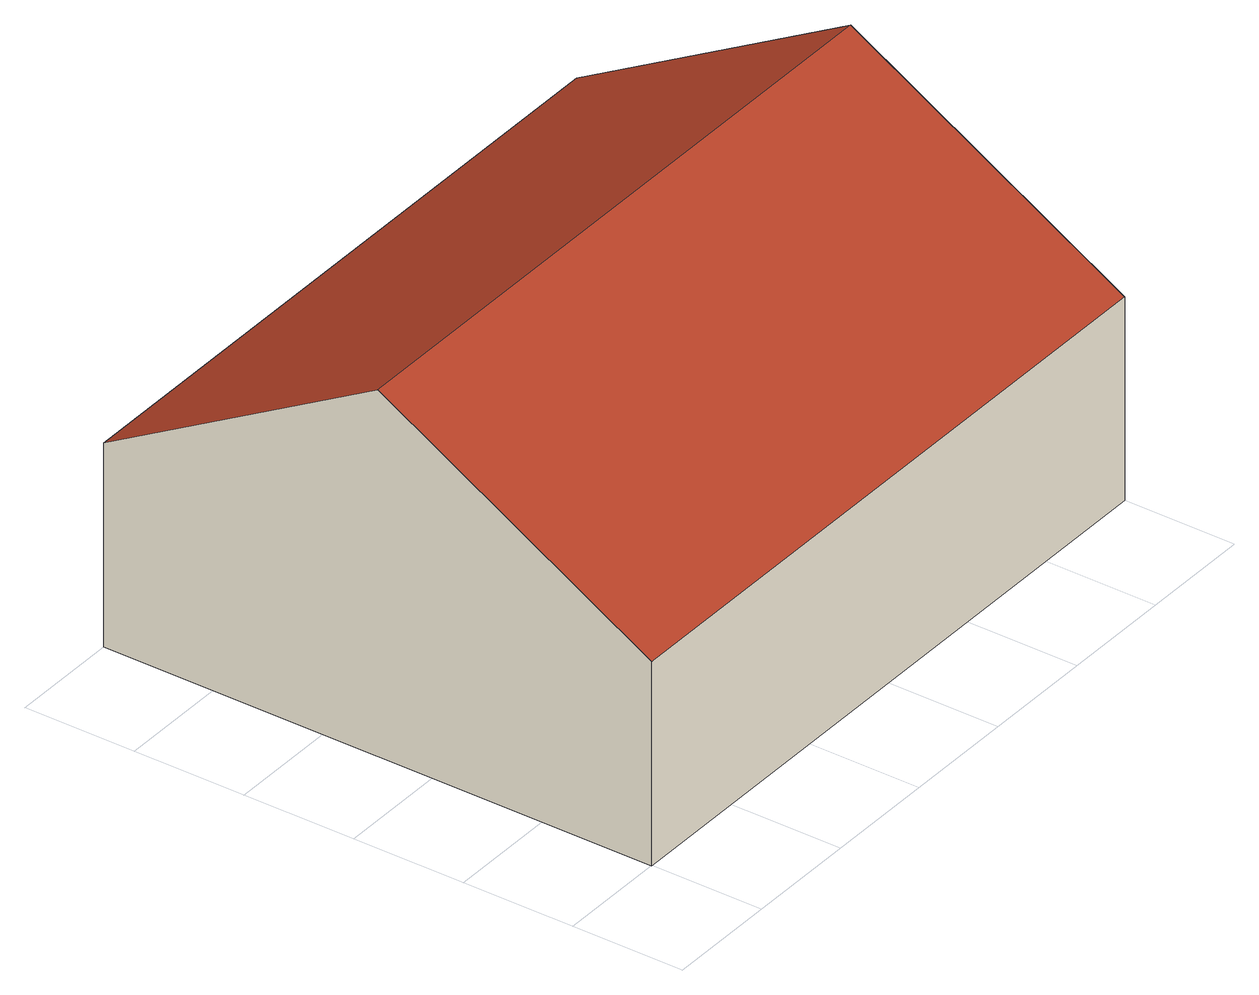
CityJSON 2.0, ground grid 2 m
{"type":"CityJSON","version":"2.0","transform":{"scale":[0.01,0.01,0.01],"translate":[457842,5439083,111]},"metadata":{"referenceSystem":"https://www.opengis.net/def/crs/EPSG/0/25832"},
"CityObjects":{
"building1":{"type":"Building","attributes":{"description":"FZK-Haus (Forschungszentrum Karlsruhe, now KIT), created by Karl-Heinz Haefele","name":"AC14-FZK-Haus","relativeToTerrain":"entirelyAboveTerrain","GrossPlannedArea":{"value":120,"uom":"m2"},"ConstructionMethod":"New Building","IsLandmarked":"NO","dateOfConstruction":"2020-01-01","measuredHeight":6.52,"class":"1000","function":"1000","usage":"1000","roofType":"1030","storeysAboveGround":2,"storeysBelowGround":0},"address":[{"Locality":"Eggenstein-Leopoldshafen","ThoroughfareName":"Spöcker Straße","ThoroughfareNumber":"4711","PostCode":"76344"}],"geometry":[{"type":"Solid","lod":"2","boundaries":[[[[0,1,2,3,4]],[[5,4,3,6]],[[7,5,6,8,9]],[[0,7,9,1]],[[1,9,8,2]],[[5,7,0,4]],[[6,3,2,8]]]],"semantics":{"surfaces":[{"type":"WallSurface","name":"Outer Wall 1 (West)"},{"type":"WallSurface","name":"Outer Wall 2 (South)"},{"type":"WallSurface","name":"Outer Wall 3 (East)"},{"type":"RoofSurface","name":"Roof 1 (North)"},{"type":"WallSurface","name":"Outer Wall 4 (North)"},{"type":"RoofSurface","name":"Roof 2 (South)"},{"type":"GroundSurface","description":"Bodenplatte","name":"Base Surface"}],"values":[[0,1,2,3,4,5,6]]}}]}
},
"vertices":[
[0,500,732],[0,1000,443],[0,1000,80],[0,0,80],[0,0,443],[1200,0,443],[1200,0,80],[1200,500,732],[1200,1000,80],[1200,1000,443]
]}
